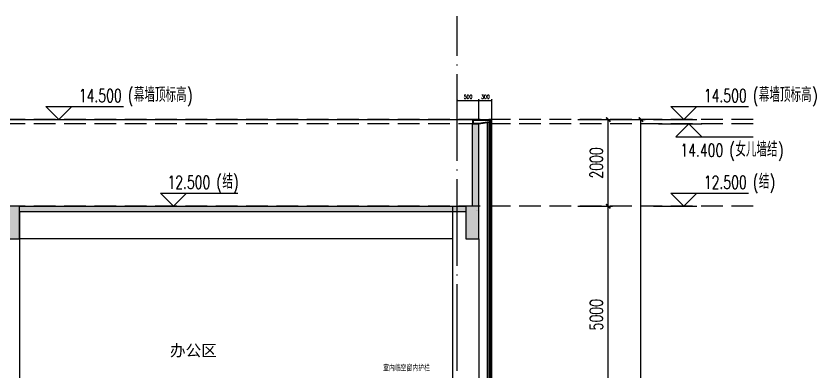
# Model space of a CAD drawing. Extents: x -1899985 to -450366, y 556196 to 2151267.
# Drawn here: x -1664694 to -1646232, y 576935 to 585146 of the extents above; entities that cross this region are included whole.
import ezdxf

# ---------------------------------------------------------------- set-up
doc = ezdxf.new("R2010")
doc.units = 0
doc.header["$LTSCALE"] = 1000
doc.header["$MEASUREMENT"] = 0
doc.linetypes.add('__DASH', pattern=[0.35, 0.25, -0.1])
doc.linetypes.add('DOTE', pattern=[2.42, 2, -0.2, 0.02, -0.2])
doc.layers.get('Defpoints').update_dxf_attribs({"color": 210})
for name, color, linetype in [('20立剖面图及门窗表$0$A-WINDOW', 140, 'Continuous'), ('A-AXIS-D', 1, 'Continuous'), ('A-AXIS-DOTE', 14, 'DOTE'), ('A-AXIS-DP', 126, 'Continuous'), ('A-LIN-V', 9, 'Continuous'), ('AS-COLN', 6, 'Continuous'), ('COLUMN', 9, 'Continuous'), ('DIM_ELEV', 3, 'Continuous'), ('PUB_HATCH', 8, 'Continuous'), ('PUB_TEXT', 7, 'Continuous'), ('建-墙-砼', 9, 'Continuous')]:
    doc.layers.add(name, color=color, linetype=linetype)
doc.styles.add('_TCH_DIM', font='SIMPLEX', dxfattribs={"bigfont": 'GBCBIG'})
doc.styles.add('_TCH_DIM_T3', font='SIMPLEX', dxfattribs={"width": 0.705882, "bigfont": 'GBCBIG'})
doc.styles.add('图框', font='')
doc.styles.get('图框').set_extended_font_data('SimSun')
doc.dimstyles.new('_TCH_ARCH&&100', dxfattribs={"dimtxt": 297.5, "dimasz": 100, "dimexe": 100, "dimexo": 100, "dimgap": 126.25, "dimtad": 1, "dimdec": 0, "dimzin": 0, "dimdsep": 46, "dimtxsty": '_TCH_DIM_T3', "dimblk": 'ARCHTICK', "dimcen": 0.09, "dimclrt": 7, "dimazin": 2, "dimtfac": 1, "dimtdec": 0, "dimtix": 1, "dimtmove": 2, "dimatfit": 3, "dimfxl": 0, "dimtolj": 1, "dimtzin": 0, "dimarcsym": 0})
doc.dimstyles.new('_TCH_ARCH&&30', dxfattribs={"dimtxt": 89.25, "dimasz": 30, "dimexe": 30, "dimexo": 30, "dimgap": 37.875, "dimtad": 1, "dimdec": 0, "dimzin": 0, "dimdsep": 46, "dimtxsty": '_TCH_DIM_T3', "dimblk": 'ARCHTICK', "dimcen": 0.09, "dimclrt": 7, "dimazin": 2, "dimtfac": 1, "dimtdec": 0, "dimtix": 1, "dimtmove": 2, "dimatfit": 3, "dimfxl": 0, "dimtolj": 1, "dimtzin": 0, "dimarcsym": 0})

# ---------------------------------------------------------------- blocks, each defined once
blk = doc.blocks.new('_ArchTick')
at = {"color": 0, "linetype": 'ByBlock', "const_width": 0.4}
blk.add_lwpolyline([(-0.5, -0.5), (0.5, 0.5)], dxfattribs=at)
blk = doc.blocks.new('*D312')
at = {"layer": 'A-AXIS-DP', "color": 0, "lineweight": -2}
for p, q in [((-1654510, 582774), (-1654510, 583231)), ((-1654010, 582774), (-1654010, 583231)), ((-1654510, 583201), (-1654010, 583201))]:
    blk.add_line(p, q, dxfattribs=at)
at = {"layer": 'Defpoints', "color": 0}
for p in [(-1654010, 583201), (-1654510, 582744), (-1654010, 582744)]:
    blk.add_point(p, dxfattribs=at)
at = {"layer": 'A-AXIS-DP', "color": 0, "lineweight": -2, "xscale": 30, "yscale": 30, "zscale": 30, "rotation": 180}
blk.add_blockref('_ArchTick', (-1654510, 583201), dxfattribs=at)
at = {"layer": 'A-AXIS-DP', "color": 0, "lineweight": -2, "xscale": 30, "yscale": 30, "zscale": 30}
blk.add_blockref('_ArchTick', (-1654010, 583201), dxfattribs=at)
at = {"layer": 'A-AXIS-DP', "color": 7, "insert": (-1654260, 583283), "char_height": 89.2, "attachment_point": 5, "style": '_TCH_DIM_T3'}
blk.add_mtext('\\A1;500', dxfattribs=at)
blk = doc.blocks.new('*D313')
at = {"layer": 'A-AXIS-DP', "color": 0, "lineweight": -2}
for p, q in [((-1654010, 582774), (-1654010, 583231)), ((-1653710, 582774), (-1653710, 583231)), ((-1654010, 583201), (-1653710, 583201))]:
    blk.add_line(p, q, dxfattribs=at)
at = {"layer": 'Defpoints', "color": 0}
for p in [(-1653710, 583201), (-1654010, 582744), (-1653710, 582744)]:
    blk.add_point(p, dxfattribs=at)
at = {"layer": 'A-AXIS-DP', "color": 0, "lineweight": -2, "xscale": 30, "yscale": 30, "zscale": 30, "rotation": 180}
blk.add_blockref('_ArchTick', (-1654010, 583201), dxfattribs=at)
at = {"layer": 'A-AXIS-DP', "color": 0, "lineweight": -2, "xscale": 30, "yscale": 30, "zscale": 30}
blk.add_blockref('_ArchTick', (-1653710, 583201), dxfattribs=at)
at = {"layer": 'A-AXIS-DP', "color": 7, "insert": (-1653860, 583283), "char_height": 89.2, "attachment_point": 5, "style": '_TCH_DIM_T3'}
blk.add_mtext('\\A1;300', dxfattribs=at)
blk = doc.blocks.new('*D477')
at = {"layer": 'A-AXIS-D', "color": 0, "lineweight": -2}
for p, q in [((-1651136, 582757), (-1650171, 582757)), ((-1650271, 567957), (-1650271, 582757)), ((-1651136, 567957), (-1650171, 567957))]:
    blk.add_line(p, q, dxfattribs=at)
at = {"layer": 'Defpoints', "color": 0}
for p in [(-1651236, 582757), (-1650271, 582757), (-1651236, 567957)]:
    blk.add_point(p, dxfattribs=at)
at = {"layer": 'A-AXIS-D', "color": 0, "lineweight": -2, "xscale": 100, "yscale": 100, "zscale": 100}
for p, rotation in [((-1650271, 582757), 90), ((-1650271, 567957), 270)]:
    blk.add_blockref('_ArchTick', p, dxfattribs=dict(at, rotation=rotation))
at = {"layer": 'A-AXIS-D', "color": 7, "insert": (-1650546, 575357), "char_height": 297.5, "attachment_point": 5, "rotation": 90, "style": '_TCH_DIM_T3'}
blk.add_mtext('\\A1;14800', dxfattribs=at)
blk = doc.blocks.new('*D481')
at = {"layer": 'A-AXIS-D', "color": 0, "lineweight": -2}
for p, q in [((-1651727, 580757), (-1650927, 580757)), ((-1651027, 575757), (-1651027, 580757)), ((-1651727, 575757), (-1650927, 575757))]:
    blk.add_line(p, q, dxfattribs=at)
at = {"layer": 'Defpoints', "color": 0}
for p in [(-1651827, 580757), (-1651027, 580757), (-1651827, 575757)]:
    blk.add_point(p, dxfattribs=at)
at = {"layer": 'A-AXIS-D', "color": 0, "lineweight": -2, "xscale": 100, "yscale": 100, "zscale": 100}
for p, rotation in [((-1651027, 580757), 90), ((-1651027, 575757), 270)]:
    blk.add_blockref('_ArchTick', p, dxfattribs=dict(at, rotation=rotation))
at = {"layer": 'A-AXIS-D', "color": 7, "insert": (-1651302, 578257), "char_height": 297.5, "attachment_point": 5, "rotation": 90, "style": '_TCH_DIM_T3'}
blk.add_mtext('\\A1;5000', dxfattribs=at)
blk = doc.blocks.new('*D482')
at = {"layer": 'A-AXIS-D', "color": 0, "lineweight": -2}
for p, q in [((-1651727, 582757), (-1650927, 582757)), ((-1651027, 580757), (-1651027, 582757)), ((-1651727, 580757), (-1650927, 580757))]:
    blk.add_line(p, q, dxfattribs=at)
at = {"layer": 'Defpoints', "color": 0}
for p in [(-1651827, 582757), (-1651027, 582757), (-1651827, 580757)]:
    blk.add_point(p, dxfattribs=at)
at = {"layer": 'A-AXIS-D', "color": 0, "lineweight": -2, "xscale": 100, "yscale": 100, "zscale": 100}
for p, rotation in [((-1651027, 582757), 90), ((-1651027, 580757), 270)]:
    blk.add_blockref('_ArchTick', p, dxfattribs=dict(at, rotation=rotation))
at = {"layer": 'A-AXIS-D', "color": 7, "insert": (-1651302, 581757), "char_height": 297.5, "attachment_point": 5, "rotation": 90, "style": '_TCH_DIM_T3'}
blk.add_mtext('\\A1;2000', dxfattribs=at)
blk = doc.blocks.new('_FZH')
blk.add_lwpolyline([(-0.5, -0.5), (0.5, -0.5), (0.5, 0.5), (-0.5, 0.5)], close=True)
at = {"layer": 'PUB_HATCH'}
blk.add_solid([(-0.5, -0.5), (0.5, -0.5), (-0.5, 0.5), (0.5, 0.5)], dxfattribs=at)

msp = doc.modelspace()

# ---------------------------------------------------------------- hatches: boundary and pattern name
at = {"layer": 'PUB_HATCH'}
for points in [[(-1654160.4, 580757.5), (-1654010.4, 580757.5), (-1654010.4, 582657.5), (-1654160.4, 582657.5)], [(-1654310.4, 580637.5), (-1654310.4, 580757.5), (-1664610.4, 580757.5), (-1664610.4, 580637.5)]]:
    msp.add_hatch(color=256, dxfattribs=at).paths.add_polyline_path(points)

# ---------------------------------------------------------------- linework, layer by layer
at = {"layer": '20立剖面图及门窗表$0$A-WINDOW'}
for p, q in [((-1653810.4, 568257.5), (-1653810.4, 582690.8)), ((-1653777.4, 568257.5), (-1653777.4, 582696.3)), ((-1653743.4, 568257.5), (-1653743.4, 582702)), ((-1653710.4, 568257.5), (-1653710.4, 582707.5))]:
    msp.add_line(p, q, dxfattribs=at)
for points in [[(-1654160.4, 582657.5), (-1654010.4, 582657.5), (-1653710.4, 582707.5), (-1653710.4, 582757.5), (-1654160.4, 582752.5)], [(-1654140.4, 582677.5), (-1654012.1, 582677.5), (-1653730.4, 582724.4), (-1653730.4, 582737.5), (-1654140.4, 582732.5)]]:
    msp.add_lwpolyline(points, close=True, dxfattribs=at)
at = {"layer": 'A-AXIS-DOTE'}
msp.add_line((-1654510.4, 562443.9), (-1654510.4, 585146), dxfattribs=at)
at = {"layer": 'A-AXIS-DOTE', "linetype": '__DASH', "ltscale": 2}
for p, q in [((-1647680.2, 582757.5), (-1671510, 582757.5)), ((-1647680.2, 582657.5), (-1671510, 582657.5)), ((-1647680.2, 580757.5), (-1670110.4, 580757.5))]:
    msp.add_line(p, q, dxfattribs=at)
at = {"layer": 'A-LIN-V'}
for p, q in [((-1669610.4, 582757.5), (-1653710.4, 582757.5)), ((-1654010.4, 580007.5), (-1654010.4, 575772.5))]:
    msp.add_line(p, q, dxfattribs=at)
msp.add_lwpolyline([(-1654610.4, 580007.5), (-1664610.4, 580007.5)], dxfattribs=at)
at = {"layer": 'AS-COLN'}
for p, q in [((-1654160.4, 580757.5), (-1654160.4, 582657.5)), ((-1654160.4, 582657.5), (-1654010.4, 582657.5)), ((-1654010.4, 580757.5), (-1654010.4, 582657.5)), ((-1664610.4, 580757.5), (-1654310.4, 580757.5)), ((-1664610.4, 580637.5), (-1654310.4, 580637.5))]:
    msp.add_line(p, q, dxfattribs=at)
at = {"layer": 'COLUMN'}
for p, q in [((-1664610.4, 580637.5), (-1664610.4, 575757.5)), ((-1654610.4, 575757.5), (-1654610.4, 580757.5))]:
    msp.add_line(p, q, dxfattribs=at)
at = {"layer": 'DIM_ELEV'}
for p, q in [((-1663702, 582757.5), (-1664002, 583057.5)), ((-1664002, 583057.5), (-1662214, 583057.5)), ((-1663702, 582757.5), (-1663402, 583057.5)), ((-1649278.2, 582757.5), (-1649578.2, 583057.5)), ((-1649578.2, 583057.5), (-1647790.2, 583057.5)), ((-1649278.2, 582757.5), (-1648978.2, 583057.5)), ((-1664402, 582757.5), (-1663402, 582757.5)), ((-1649978.2, 582757.5), (-1648978.2, 582757.5)), ((-1649868.2, 582657.5), (-1648868.2, 582657.5)), ((-1649168.2, 582657.5), (-1649468.2, 582357.5)), ((-1649168.2, 582657.5), (-1648868.2, 582357.5)), ((-1649468.2, 582357.5), (-1647680.2, 582357.5)), ((-1661059.9, 580757.5), (-1661359.9, 581057.5)), ((-1661359.9, 581057.5), (-1659571.9, 581057.5)), ((-1661059.9, 580757.5), (-1660759.9, 581057.5)), ((-1649278.2, 580757.5), (-1649578.2, 581057.5)), ((-1649578.2, 581057.5), (-1647790.2, 581057.5)), ((-1649278.2, 580757.5), (-1648978.2, 581057.5)), ((-1649978.2, 580757.5), (-1648978.2, 580757.5))]:
    msp.add_line(p, q, dxfattribs=at)
at = {"layer": '建-墙-砼'}
for p, q in [((-1654060.4, 580657.5), (-1654060.4, 580657.5)), ((-1654035.4, 580657.5), (-1654035.4, 580657.5)), ((-1654010.4, 580657.5), (-1654010.4, 580657.5))]:
    msp.add_line(p, q, dxfattribs=at)

# ---------------------------------------------------------------- block references
at = {"layer": 'AS-COLN'}
for p, xscale, yscale, zscale in [((-1664810.4, 580382.5), 400, 750, 750), ((-1654160.4, 580382.5), 300, 749.9999967500335, 749.9999967500335)]:
    msp.add_blockref('_FZH', p, dxfattribs=dict(at, xscale=xscale, yscale=yscale, zscale=zscale))

# ---------------------------------------------------------------- texts
at = {"layer": 'PUB_TEXT', "style": '_TCH_DIM', "width": 0.705882}
for s, p in [('14.500', (-1663244, 583162.5)), ('(', (-1662114, 583162.5)), (')', (-1660745.3, 583162.5)), ('14.500', (-1648820.2, 583162.5)), ('(', (-1647690.2, 583162.5)), (')', (-1646321.5, 583162.5)), ('14.400', (-1649361.5, 581902.5)), ('(', (-1648231.5, 581902.5)), (')', (-1647108.6, 581902.5)), ('12.500', (-1661200, 581162.5)), ('(', (-1660070, 581162.5)), (')', (-1659684.3, 581162.5)), ('12.500', (-1648820.2, 581162.5)), ('(', (-1647690.2, 581162.5)), (')', (-1647304.5, 581162.5))]:
    msp.add_text(s, height=297.5, dxfattribs=at).set_placement(p)
at = {"layer": 'PUB_TEXT'}
for s, height, style, p in [('幕墙顶标高', 337.59, '_TCH_DIM', (-1661974, 583162.5)), ('幕墙顶标高', 337.59, '_TCH_DIM', (-1647550.2, 583162.5)), ('女儿墙结', 337.59, '_TCH_DIM', (-1648091.5, 581902.5)), ('结', 337.6, '_TCH_DIM', (-1659930, 581162.5)), ('结', 337.6, '_TCH_DIM', (-1647550.2, 581162.5)), ('办公区', 264.35, '图框', (-1661139.7, 577298.4)), ('室内临空窗内护栏', 135.04, '_TCH_DIM', (-1656221.5, 576956.2))]:
    msp.add_text(s, height=height, dxfattribs=dict(at, style=style)).set_placement(p)

# ---------------------------------------------------------------- dimensions: what is measured, and where the dimension line sits
at = {"layer": 'A-AXIS-D'}
for p1, p2, distance, picture, middle in [((-1651826.9, 580757.5), (-1651826.9, 582757.5), -800, '*D482', (-1651301.9, 581757.5)), ((-1651236.2, 567957.5), (-1651236.2, 582757.5), -965.6, '*D477', (-1650545.6, 575357.5)), ((-1651826.9, 575757.5), (-1651826.9, 580757.5), -800, '*D481', (-1651301.9, 578257.5))]:
    dim = msp.add_aligned_dim(p1=p1, p2=p2, distance=distance, dimstyle='_TCH_ARCH&&100', dxfattribs=at)
    dim.commit()
    dim.dimension.update_dxf_attribs({"geometry": picture, "text_midpoint": middle})
at = {"layer": 'A-AXIS-DP'}
for p1, p2, picture, middle in [((-1654510.4, 582743.8), (-1654010.4, 582743.8), '*D312', (-1654260.4, 583283.3)), ((-1654010.4, 582743.8), (-1653710.4, 582743.8), '*D313', (-1653860.4, 583283.3))]:
    dim = msp.add_aligned_dim(p1=p1, p2=p2, distance=456.9, dimstyle='_TCH_ARCH&&30', dxfattribs=at)
    dim.commit()
    dim.dimension.update_dxf_attribs({"geometry": picture, "text_midpoint": middle})

doc.saveas('drawing.dxf')
